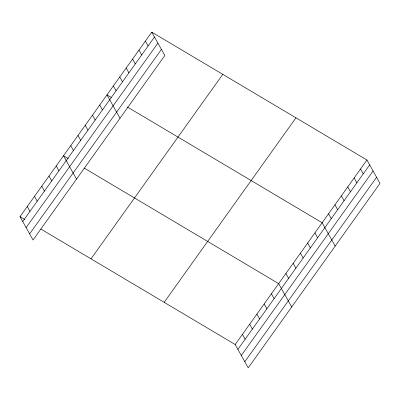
<?xml version="1.0" encoding="UTF-8"?>
<svg xmlns="http://www.w3.org/2000/svg" width="400" height="400" viewBox="0 0 400 400"><rect width="100%" height="100%" fill="white"/><g stroke="black" fill="none" stroke-linecap="round" stroke-linejoin="round"><path stroke-width="0.6" d="M151.785 32.155L164.83 55.495L33.04 239.98L20 216.645L151.785 32.155L366.96 160.02L380 183.355L248.215 367.845L235.17 344.51L40.82 229.02M22.72 221.51L154.505 37.02M26.125 227.605L157.91 43.115M29.635 233.885L161.42 49.395M91.005 258.84L222.79 74.35M164.165 302.315L295.95 117.825M235.17 344.51L366.96 160.02M237.89 349.37L369.675 164.88M241.295 355.465L373.085 170.975M244.805 361.745L376.595 177.26M111.25 97.42L106.98 94.885L120.02 118.22M127.265 106.94L322.15 222.745L335.195 246.08M68.295 158.62L63.49 155.765L76.53 179.1M84.31 168.135L278.66 283.625L291.705 306.96M20 216.645L24.805 219.5M360.555 168.98L363.275 173.84M354.155 177.94L356.875 182.805M347.755 186.9L350.475 191.765M341.355 195.86L344.07 200.725M334.955 204.825L337.67 209.685M328.55 213.785L331.27 218.645M314.905 232.89L317.62 237.755M307.655 243.04L310.37 247.9M300.405 253.185L303.125 258.05M293.16 263.33L295.875 268.195M285.91 273.48L288.625 278.34M145.385 41.115L148.1 45.98M138.985 50.08L141.7 54.94M271.415 293.775L274.13 298.635M132.58 59.04L135.3 63.9M264.165 303.92L266.885 308.785M126.18 68L128.9 72.865M256.915 314.065L259.635 318.93M119.78 76.96L122.5 81.825M249.67 324.215L252.385 329.075M113.38 85.92L116.095 90.785M242.42 334.36L245.14 339.225M99.73 105.03L102.45 109.89M92.48 115.175L95.2 120.04M85.235 125.325L87.95 130.185M77.985 135.47L80.705 140.335M70.735 145.615L73.455 150.48M56.24 165.91L58.96 170.775M48.995 176.06L51.71 180.92M41.745 186.205L44.46 191.065M34.495 196.35L37.215 201.215M27.25 206.5L29.965 211.36"/></g></svg>
